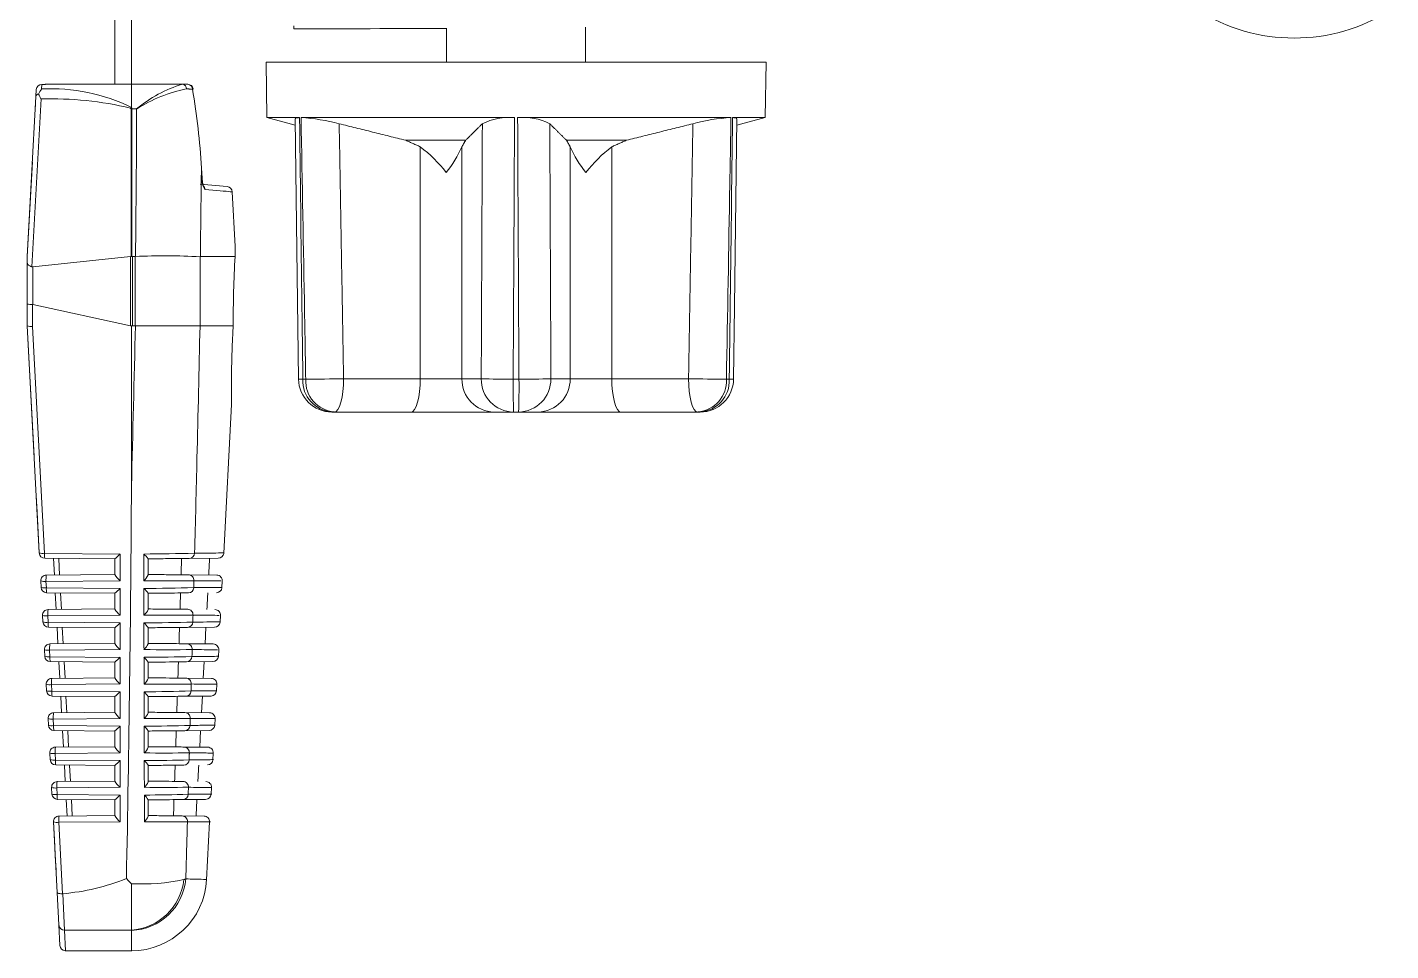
# Model space of a CAD drawing. Extents: x 8 to 113, y 2 to 87.
# Drawn here: x 79.693 to 82.146, y 31.733 to 33.395 of the extents above; entities that cross this region are included whole.
import ezdxf

# ---------------------------------------------------------------- set-up
doc = ezdxf.new("R2010")
doc.units = 0
doc.header["$MEASUREMENT"] = 0
doc.layers.add('OBJECT', color=7, linetype='CONTINUOUS')

msp = doc.modelspace()

# ---------------------------------------------------------------- linework, layer by layer
at = {"layer": 'OBJECT', "linetype": 'Continuous', "lineweight": 15}
for p, q in [((79.8505, 33.2927), (79.8505, 33.4742)), ((79.8805, 33.2927), (79.8805, 33.4742)), ((80.1726, 33.398), (80.1726, 33.3927)), ((80.4476, 33.3935), (80.4476, 33.3327)), ((80.6976, 33.3327), (80.6976, 33.3954)), ((80.1226, 33.3327), (80.1243, 33.2327)), ((80.5726, 33.3327), (80.1226, 33.3327)), ((81.0226, 33.3327), (80.5726, 33.3327)), ((81.0208, 33.2327), (81.0226, 33.3327)), ((79.7193, 33.2926), (79.7189, 33.2843)), ((79.7283, 33.2927), (79.8805, 33.2927)), ((79.8805, 33.2927), (79.9722, 33.2927)), ((79.8805, 33.2513), (79.8805, 33.2927)), ((79.693, 32.9827), (79.7087, 33.271)), ((79.7093, 33.2832), (79.7073, 33.2462)), ((79.7087, 33.271), (79.7093, 33.2832)), ((79.7178, 33.2663), (79.7014, 32.9641)), ((79.8797, 32.9826), (79.8797, 33.2482)), ((79.8813, 33.2483), (79.8813, 32.9827)), ((79.8898, 33.2483), (79.8813, 33.2483)), ((80.1243, 33.2327), (80.1753, 33.2191)), ((80.183, 33.2327), (80.1243, 33.2327)), ((80.5698, 33.2327), (80.1858, 33.2327)), ((80.9593, 33.2327), (80.5754, 33.2327)), ((81.0208, 33.2327), (80.9621, 33.2327)), ((80.9698, 33.2191), (81.0208, 33.2327)), ((80.4817, 33.1919), (80.3742, 33.1919)), ((80.4003, 32.7627), (80.4003, 33.1802)), ((80.4751, 32.7627), (80.4751, 33.1802)), ((80.7709, 33.1919), (80.6634, 33.1919)), ((80.67, 32.7627), (80.67, 33.1802)), ((80.7448, 32.7627), (80.7448, 33.1802)), ((79.7023, 33.153), (79.693, 32.9827)), ((80.0076, 33.124), (80.0067, 33.142)), ((80.0039, 33.1128), (80.0526, 33.1085)), ((80.0671, 33.0006), (80.0617, 33.0991)), ((79.693, 32.9744), (79.693, 32.9827)), ((79.693, 32.8969), (79.693, 32.9744)), ((79.879, 32.9826), (79.7028, 32.9639)), ((79.879, 32.8581), (79.879, 32.9826)), ((79.879, 32.9826), (79.8797, 32.9826)), ((79.8813, 32.9827), (79.8821, 32.9827)), ((79.8873, 32.9827), (79.8821, 32.9827)), ((79.8821, 32.9827), (79.8821, 32.8577)), ((79.8873, 32.8577), (79.8873, 32.9827)), ((79.8873, 32.9827), (79.8878, 32.9827)), ((80.0039, 32.9822), (80.0039, 32.8577)), ((80.0045, 32.9827), (80.0669, 32.9827)), ((79.7028, 32.9639), (79.7028, 32.8963)), ((79.693, 32.8577), (79.693, 32.8969)), ((79.7025, 32.8963), (79.7025, 32.8568)), ((79.7028, 32.8963), (79.7025, 32.8963)), ((79.7028, 32.8963), (79.879, 32.8581)), ((79.693, 32.8577), (79.693, 32.8577)), ((79.7146, 32.4489), (79.693, 32.8577)), ((79.693, 32.8577), (79.6984, 32.7566)), ((79.7025, 32.8568), (79.7241, 32.4482)), ((79.8805, 32.5691), (79.8805, 32.8576)), ((79.8821, 32.8577), (79.8873, 32.8577)), ((79.8877, 32.8577), (79.8873, 32.8577)), ((80.0039, 32.8577), (80.0635, 32.8577)), ((79.6984, 32.7566), (79.7054, 32.6227)), ((80.1889, 32.7617), (80.1941, 32.7617)), ((80.2622, 32.7627), (80.4003, 32.7627)), ((80.4003, 32.7627), (80.4751, 32.7627)), ((80.4751, 32.7627), (80.5099, 32.7627)), ((80.5674, 32.7617), (80.5777, 32.7617)), ((80.6353, 32.7627), (80.67, 32.7627)), ((80.67, 32.7627), (80.7448, 32.7627)), ((80.7448, 32.7627), (80.8829, 32.7627)), ((80.951, 32.7617), (80.9562, 32.7617)), ((80.0466, 32.4487), (80.0606, 32.7163)), ((80.2457, 32.7027), (80.2412, 32.7027)), ((80.3446, 32.7027), (80.2412, 32.7027)), ((80.3838, 32.7027), (80.2457, 32.7027)), ((80.3812, 32.7027), (80.3446, 32.7027)), ((80.5333, 32.7027), (80.3838, 32.7027)), ((80.5681, 32.7027), (80.5333, 32.7027)), ((80.577, 32.7027), (80.5681, 32.7027)), ((80.6118, 32.7027), (80.577, 32.7027)), ((80.7613, 32.7027), (80.6118, 32.7027)), ((80.8994, 32.7027), (80.7613, 32.7027)), ((80.8005, 32.7027), (80.7639, 32.7027)), ((80.9039, 32.7027), (80.8005, 32.7027)), ((80.9039, 32.7027), (80.8994, 32.7027)), ((79.7086, 32.5622), (79.7108, 32.5221)), ((79.7108, 32.5221), (79.7146, 32.4489)), ((79.7241, 32.4482), (79.86, 32.447)), ((79.8506, 32.4383), (79.7245, 32.4394)), ((79.7418, 32.4091), (79.7402, 32.4393)), ((79.7496, 32.4392), (79.7512, 32.4092)), ((79.8505, 32.4099), (79.8505, 32.4383)), ((79.86, 32.447), (79.86, 32.399)), ((80.0367, 32.4394), (79.9845, 32.439)), ((79.7272, 32.409), (79.8505, 32.4101)), ((79.9833, 32.4095), (80.0341, 32.409)), ((79.7179, 32.3869), (79.7173, 32.3985)), ((79.86, 32.399), (79.7267, 32.3978)), ((79.7267, 32.3978), (79.7274, 32.3862)), ((79.7274, 32.3862), (79.86, 32.385)), ((79.86, 32.385), (79.86, 32.337)), ((80.0434, 32.3867), (80.044, 32.3984)), ((79.8506, 32.3763), (79.7278, 32.3774)), ((79.745, 32.3472), (79.7434, 32.3773)), ((79.7529, 32.3772), (79.7544, 32.3473)), ((79.8505, 32.3479), (79.8505, 32.3763)), ((79.7212, 32.3249), (79.7206, 32.3365)), ((79.86, 32.337), (79.73, 32.3358)), ((79.73, 32.3358), (79.7306, 32.3242)), ((79.7305, 32.347), (79.8505, 32.3481)), ((80.0401, 32.3247), (80.0407, 32.3364)), ((79.7306, 32.3242), (79.86, 32.323)), ((79.8506, 32.3143), (79.7311, 32.3154)), ((79.7483, 32.2852), (79.7467, 32.3153)), ((79.7561, 32.3152), (79.7577, 32.2853)), ((79.8505, 32.2859), (79.8505, 32.3143)), ((79.86, 32.323), (79.86, 32.275)), ((80.0302, 32.3154), (79.9813, 32.315)), ((80.013, 32.285), (80.0146, 32.3154)), ((79.7244, 32.2628), (79.7238, 32.2746)), ((79.86, 32.275), (79.7333, 32.2739)), ((79.7333, 32.2739), (79.7339, 32.2621)), ((79.7337, 32.2851), (79.8505, 32.2861)), ((79.7339, 32.2621), (79.86, 32.261)), ((79.98, 32.2855), (80.0276, 32.2851)), ((80.0369, 32.2627), (80.0375, 32.2745)), ((79.8506, 32.2523), (79.7343, 32.2534)), ((79.7516, 32.2232), (79.75, 32.2532)), ((79.7594, 32.2531), (79.761, 32.2233)), ((79.8505, 32.2239), (79.8505, 32.2523)), ((79.86, 32.261), (79.86, 32.213)), ((80.027, 32.2534), (79.9797, 32.253)), ((80.0098, 32.2231), (80.0114, 32.2534)), ((79.86, 32.213), (79.7366, 32.2119)), ((79.737, 32.2231), (79.8505, 32.2241)), ((79.9784, 32.2235), (80.0243, 32.2231)), ((79.7277, 32.2008), (79.7271, 32.2126)), ((79.7366, 32.2119), (79.7372, 32.2001)), ((79.7372, 32.2001), (79.86, 32.199)), ((79.8506, 32.1903), (79.7376, 32.1913)), ((79.7548, 32.1613), (79.7533, 32.1912)), ((79.7627, 32.1911), (79.7643, 32.1613)), ((79.8505, 32.1619), (79.8505, 32.1903)), ((79.86, 32.199), (79.86, 32.151)), ((80.0237, 32.1913), (79.978, 32.1909)), ((80.0065, 32.1611), (80.0081, 32.1914)), ((80.0336, 32.2007), (80.0342, 32.2125)), ((79.731, 32.1388), (79.7304, 32.1506)), ((79.86, 32.151), (79.7398, 32.1499)), ((79.7398, 32.1499), (79.7405, 32.1381)), ((79.7403, 32.1611), (79.8505, 32.1621)), ((79.9767, 32.1615), (80.0211, 32.1611)), ((80.0304, 32.1387), (80.031, 32.1506)), ((79.7405, 32.1381), (79.86, 32.137)), ((79.8506, 32.1283), (79.7409, 32.1293)), ((79.7581, 32.0993), (79.7565, 32.1292)), ((79.766, 32.1291), (79.7675, 32.0994)), ((79.8505, 32.0999), (79.8505, 32.1283)), ((79.86, 32.137), (79.86, 32.089)), ((80.0205, 32.1293), (79.9764, 32.1289)), ((80.0033, 32.0991), (80.0049, 32.1294)), ((79.7435, 32.0992), (79.8505, 32.1001)), ((79.975, 32.0995), (80.0178, 32.0992)), ((79.7343, 32.0767), (79.7336, 32.0886)), ((79.86, 32.089), (79.7431, 32.0879)), ((79.7431, 32.0879), (79.7437, 32.0761)), ((79.7437, 32.0761), (79.86, 32.075)), ((79.8506, 32.0663), (79.7442, 32.0673)), ((79.7614, 32.0373), (79.7598, 32.0671)), ((79.7692, 32.0671), (79.7708, 32.0374)), ((79.8505, 32.0379), (79.8505, 32.0663)), ((79.86, 32.075), (79.86, 32.027)), ((80.0271, 32.0767), (80.0277, 32.0886)), ((79.7375, 32.0147), (79.7369, 32.0267)), ((79.86, 32.027), (79.7464, 32.026)), ((79.7464, 32.026), (79.747, 32.014)), ((79.7468, 32.0372), (79.8505, 32.0381)), ((80.0239, 32.0147), (80.0245, 32.0267)), ((79.747, 32.014), (79.86, 32.013)), ((79.8506, 32.0043), (79.7474, 32.0052)), ((79.7647, 31.9753), (79.7631, 32.0051)), ((79.7725, 32.005), (79.7741, 31.9754)), ((79.8505, 31.9759), (79.8505, 32.0043)), ((79.86, 32.013), (79.86, 31.965)), ((79.9729, 32.0049), (80.014, 32.0053)), ((79.7501, 31.9752), (79.8505, 31.9761)), ((79.9715, 31.9756), (80.0113, 31.9752)), ((79.7469, 31.8377), (79.7402, 31.9647)), ((79.7402, 31.9647), (79.7419, 31.9331)), ((79.86, 31.965), (79.7497, 31.964)), ((79.7497, 31.964), (79.7564, 31.8353)), ((80.0158, 31.8607), (80.0212, 31.9647)), ((79.7448, 31.8781), (79.7434, 31.9039)), ((79.75, 31.7791), (79.7469, 31.8377)), ((79.7568, 31.8354), (79.76, 31.7698)), ((79.75, 31.7791), (79.7519, 31.7422)), ((79.8805, 31.7698), (79.76, 31.7698)), ((79.76, 31.7698), (79.7619, 31.7327)), ((79.7619, 31.7327), (79.8809, 31.7327))]:
    msp.add_line(p, q, dxfattribs=at)
at = {"layer": 'OBJECT', "linetype": 'Continuous', "lineweight": 15, "flags": 128}
for points in [[(79.7192, 33.2926), (79.7193, 33.2926), (79.7193, 33.2926)], [(80.1751, 33.2307), (80.1764, 33.1354), (80.1812, 32.7619)], [(80.9639, 32.7619), (80.9656, 32.8927), (80.97, 33.2307)], [(80.0064, 33.1419), (80.0067, 33.142), (80.0067, 33.142)], [(80.0074, 33.1238), (80.0076, 33.1238), (80.0076, 33.1238)], [(80.0081, 33.1189), (80.0078, 33.1209), (80.0077, 33.1238)], [(80.2457, 32.7027), (80.2489, 32.7039), (80.252, 32.7073), (80.2549, 32.7128), (80.2574, 32.7203), (80.2594, 32.7294), (80.261, 32.7398), (80.2619, 32.751), (80.2622, 32.7627)], [(80.3838, 32.7027), (80.387, 32.7039), (80.3901, 32.7073), (80.393, 32.7128), (80.3955, 32.7203), (80.3976, 32.7294), (80.3991, 32.7398), (80.4, 32.751), (80.4003, 32.7627)], [(80.7613, 32.7027), (80.7581, 32.7039), (80.755, 32.7073), (80.7521, 32.7128), (80.7496, 32.7203), (80.7476, 32.7294), (80.746, 32.7398), (80.7451, 32.751), (80.7448, 32.7627)], [(80.8994, 32.7027), (80.8962, 32.7039), (80.8931, 32.7073), (80.8902, 32.7128), (80.8877, 32.7203), (80.8857, 32.7294), (80.8841, 32.7398), (80.8832, 32.751), (80.8829, 32.7627)]]:
    msp.add_lwpolyline(points, dxfattribs=at)
at = {"layer": 'OBJECT', "linetype": 'Continuous', "lineweight": 15}
for centre, radius, start, end in [((81.9726, 33.6989), 0.323, 237.4319, 302.5681), ((80.1726, 84.0527), 50.66, 270, 270.31102), ((79.7193, 33.2826), 0.01, 90.809, 176.8941), ((79.7193, 33.2826), 0.00999, 89.9506, 176.8551), ((80.0358, 33.0763), 0.2256, 106.3575, 130.327), ((79.9712, 33.2842), 0.00857, 1.3596, 82.7702), ((79.9819, 33.2827), 0.01, 9.2546, 90), ((79.9812, 33.2837), 0.00906, 2.8157, 85.6379), ((79.714, 33.2698), 0.00548, 99.8497, 166.9136), ((79.7456, 33.2609), 0.0355, 138.6073, 156.2822), ((79.7356, 32.9545), 0.3302, 63.9731, 92.8955), ((80.0308, 33.0276), 0.2618, 101.245, 122.5818), ((79.9925, 33.2732), 0.0111, 93.647, 101.4948), ((78.7633, 33.0727), 1.2451, 3.1881, 9.777), ((79.7366, 32.655), 0.6116, 76.5363, 91.7611), ((79.9703, 33.1569), 0.1302, 133.5438, 134.5094), ((79.8776, 33.2481), 0.00215, 4.0903, 50.9773), ((79.8813, 33.1325), 0.1158, 89.9998, 90.7808), ((79.8749, 33.2482), 0.00647, 0.6018, 28.6173), ((80.1679, 32.9034), 0.3298, 74.8198, 86.8977), ((80.5601, 33.1257), 0.1074, 84.8637, 116.6988), ((80.5853, 33.1277), 0.1055, 63.0029, 95.4346), ((80.9766, 32.907), 0.3262, 93.0351, 105.2474), ((80.2555, 32.9878), 0.2407, 37.3599, 53.0219), ((80.2777, 33.2689), 0.2165, 321.4139, 335.7873), ((80.862, 33.2656), 0.2102, 203.9961, 218.8028), ((80.8921, 32.9853), 0.2442, 127.0915, 142.5267), ((80.0412, 33.1218), 0.0339, 176.5671, 212.9253), ((80.0412, 33.1207), 0.0332, 183.1976, 200.1598), ((80.0027, 33.1029), 0.01, 2.5491, 44.0319), ((80.0517, 33.0986), 0.01, 3.1059, 85), ((79.9408, 31.8219), 1.1621, 86.8871, 92.6125), ((82.2992, 32.8576), 2.2357, 176.797, 179.997), ((80.0664, 32.9826), 0.000571, 355.0435, 15.2855), ((79.7025, 32.9667), 0.00279, 246.3314, 275.7488), ((79.7002, 32.9348), 0.0385, 259.2371, 273.3874), ((79.6998, 32.877), 0.0204, 250.7925, 277.7656), ((79.9449, 46.1574), 13.2998, 269.75368, 270.25417), ((80.2412, 32.7627), 0.06, 180.7436, 270), ((80.1866, 32.8048), 0.0432, 262.8871, 273.1194), ((80.2452, 32.759), 0.0564, 177.2573, 265.9022), ((80.2501, 32.7587), 0.0561, 176.9173, 265.4685), ((80.0995, 41.1323), 8.3712, 270.6473, 271.11369), ((80.5342, 32.7618), 0.0591, 179.1493, 269.1232), ((80.569, 32.7618), 0.0591, 179.1493, 269.1232), ((80.5634, 34.1254), 1.3638, 267.7485, 270.1653), ((81.8107, 32.7471), 1.2434, 179.3287, 182.0458), ((80.5761, 32.7618), 0.0591, 270.8768, 0.8507), ((79.3345, 32.7471), 1.2434, 357.9542, 0.6713), ((80.5817, 34.1254), 1.3638, 269.8347, 272.2515), ((80.6109, 32.7618), 0.0591, 270.8768, 0.8507), ((81.0456, 41.1323), 8.3712, 268.88631, 269.3527), ((80.895, 32.7587), 0.0561, 274.5315, 3.0827), ((80.9039, 32.7627), 0.06, 270, 359.2564), ((80.8999, 32.759), 0.0564, 274.0978, 2.7427), ((80.9585, 32.8048), 0.0432, 266.8834, 277.109), ((27.805, 32.8859), 52.0765, 358.87414, 359.65145), ((79.7208, 32.4684), 0.0204, 252.3835, 279.2788), ((79.7246, 32.4494), 0.01, 183.0226, 269.5), ((79.765, 32.4459), 0.041, 176.6853, 189), ((79.7903, 32.5133), 0.0961, 308.7847, 316.446), ((79.8887, 36.2042), 3.7572, 270.2127, 271.6088), ((79.8673, 32.4066), 0.0537, 36.3763, 48.841), ((79.9843, 32.4489), 0.00987, 271.1354, 357.7395), ((80.0366, 32.4494), 0.01, 270.5, 353.0416), ((79.8936, 32.4376), 0.0512, 212.6511, 228.9462), ((79.8832, 32.4217), 0.03, 310.7619, 335.7681), ((79.983, 32.3996), 0.0099, 356.3727, 88.7893), ((79.7273, 32.399), 0.01, 90.5, 183.0226), ((79.7235, 32.4179), 0.0204, 252.3835, 279.2788), ((79.7241, 32.4063), 0.0204, 252.3835, 279.2788), ((79.7279, 32.3874), 0.01, 183.0226, 269.5), ((79.7812, 32.4013), 0.0545, 171.8664, 183.6806), ((79.7683, 32.3838), 0.041, 176.6853, 189), ((79.7903, 32.4513), 0.0961, 308.7847, 316.446), ((79.9477, 36.3801), 3.9814, 269.3527, 270.6503), ((79.8892, 36.027), 3.642, 270.2133, 271.6264), ((79.8707, 32.3482), 0.0488, 35.3425, 48.9209), ((79.9827, 32.3868), 0.00987, 271.1155, 357.7169), ((80.0334, 32.3874), 0.01, 270.5, 353.5539), ((80.034, 32.399), 0.01, 353.4435, 89.5), ((79.7305, 32.337), 0.01, 90.5, 183.0226), ((79.7267, 32.356), 0.0204, 252.3835, 279.2788), ((79.7844, 32.3393), 0.0545, 171.8664, 183.6806), ((79.8936, 32.3756), 0.0512, 212.6511, 228.9462), ((79.8834, 32.3593), 0.0297, 311.138, 336.17), ((79.9464, 36.2302), 3.8935, 269.3604, 270.6616), ((79.9814, 32.3376), 0.0099, 356.3921, 88.8118), ((80.0307, 32.337), 0.01, 353.9559, 89.5), ((79.7273, 32.3443), 0.0204, 252.3835, 279.2788), ((79.7312, 32.3254), 0.01, 183.0226, 269.5), ((79.7716, 32.3218), 0.041, 176.6853, 189), ((79.7903, 32.3893), 0.0961, 308.7847, 316.446), ((79.8898, 35.8489), 3.5259, 270.2137, 271.645), ((79.8735, 32.2892), 0.0448, 34.3194, 48.971), ((79.9811, 32.3248), 0.00988, 271.0959, 357.6945), ((80.0301, 32.3254), 0.01, 270.5, 354.0669), ((79.7338, 32.2751), 0.01, 90.5, 183.0226), ((79.73, 32.294), 0.0204, 252.3835, 279.2788), ((79.7306, 32.2823), 0.0204, 252.3835, 279.2788), ((79.7344, 32.2634), 0.01, 183.0226, 269.5), ((79.7877, 32.2774), 0.0545, 171.8664, 183.6806), ((79.7748, 32.2598), 0.041, 176.6853, 189), ((79.8936, 32.3136), 0.0512, 212.6511, 228.9462), ((79.884, 32.2966), 0.0288, 311.311, 336.7902), ((79.945, 36.0792), 3.8045, 269.3683, 270.6733), ((79.8904, 35.67), 3.409, 270.2141, 271.6645), ((79.9795, 32.2628), 0.00988, 271.0765, 357.6725), ((79.9798, 32.2756), 0.00991, 356.4113, 88.834), ((80.0269, 32.2634), 0.01, 270.5, 354.5807), ((80.0275, 32.2751), 0.01, 354.469, 89.5), ((79.7903, 32.3273), 0.0961, 308.7847, 316.446), ((79.8759, 32.2298), 0.0414, 33.3071, 48.9908), ((79.7371, 32.2131), 0.01, 90.5, 183.0226), ((79.791, 32.2154), 0.0545, 171.8664, 183.6806), ((79.8936, 32.2516), 0.0512, 212.6511, 228.9462), ((79.8846, 32.2339), 0.0281, 311.5014, 337.4087), ((79.9436, 35.9271), 3.7144, 269.3767, 270.6855), ((79.9782, 32.2136), 0.00991, 356.4302, 88.8558), ((80.0242, 32.2131), 0.01, 354.9828, 89.5), ((79.7333, 32.232), 0.0204, 252.3835, 279.2788), ((79.7339, 32.2202), 0.0204, 252.3835, 279.2788), ((79.7377, 32.2013), 0.01, 183.0226, 269.5), ((79.7781, 32.1977), 0.041, 176.6853, 189), ((79.7903, 32.2653), 0.0961, 308.7847, 316.446), ((79.8909, 35.4904), 3.2914, 270.2142, 271.685), ((79.878, 32.1699), 0.0385, 32.3056, 48.9796), ((79.9779, 32.2008), 0.00988, 271.0575, 357.6507), ((80.0236, 32.2013), 0.01, 270.5, 355.0953), ((79.7404, 32.1511), 0.01, 90.5, 183.0226), ((79.7365, 32.1701), 0.0204, 252.3835, 279.2788), ((79.7943, 32.1534), 0.0545, 171.8664, 183.6806), ((79.8936, 32.1896), 0.0512, 212.6511, 228.9462), ((79.8852, 32.1713), 0.0273, 311.7096, 338.0257), ((79.9422, 35.7741), 3.6233, 269.3854, 270.6982), ((79.9765, 32.1516), 0.00991, 356.4488, 88.8773), ((80.021, 32.1511), 0.01, 355.4975, 89.5), ((79.7372, 32.1582), 0.0204, 252.3835, 279.2788), ((79.741, 32.1393), 0.01, 183.0226, 269.5), ((79.7814, 32.1357), 0.041, 176.6853, 189), ((79.7903, 32.2033), 0.0961, 308.7847, 316.446), ((79.8916, 35.3102), 3.1732, 270.2142, 271.7066), ((79.8797, 32.1098), 0.0361, 31.3147, 48.9369), ((79.9762, 32.1388), 0.00989, 271.0387, 357.6293), ((80.0204, 32.1393), 0.01, 270.5, 355.6107), ((79.7436, 32.0892), 0.01, 90.5, 183.0226), ((79.7975, 32.0914), 0.0545, 171.8664, 183.6806), ((79.8936, 32.1276), 0.0512, 212.6511, 228.9462), ((79.8858, 32.1087), 0.0266, 311.9361, 338.6414), ((79.9748, 32.0896), 0.00991, 356.4672, 88.8985), ((80.0177, 32.0892), 0.01, 356.013, 89.5), ((79.7398, 32.1081), 0.0204, 252.3835, 279.2788), ((79.7404, 32.0962), 0.0204, 252.3835, 279.2788), ((79.7443, 32.0773), 0.01, 183.0226, 269.5), ((79.7847, 32.0737), 0.041, 176.6853, 189), ((79.7903, 32.1413), 0.0961, 308.7847, 316.446), ((79.9409, 35.62), 3.5313, 269.3946, 270.7115), ((79.8922, 35.1295), 3.0545, 270.214, 271.7295), ((79.8813, 32.0495), 0.0339, 30.3345, 48.8621), ((79.9745, 32.0768), 0.00989, 271.0203, 357.6082), ((80.0171, 32.0773), 0.01, 270.5, 356.1269), ((79.7469, 32.0272), 0.01, 90.5, 183.0226), ((79.7431, 32.0461), 0.0204, 252.3835, 279.2788), ((79.8008, 32.0295), 0.0545, 171.8664, 183.6806), ((79.8936, 32.0656), 0.0512, 212.6511, 228.9462), ((79.8863, 32.0461), 0.0259, 312.1814, 339.2559), ((79.9395, 35.465), 3.4382, 269.4042, 270.7253), ((79.9731, 32.0276), 0.00992, 356.4854, 88.9194), ((80.0145, 32.0272), 0.01, 356.5294, 89.5), ((79.7437, 32.0342), 0.0204, 252.3835, 279.2788), ((79.7475, 32.0152), 0.01, 183.0226, 269.5), ((79.7879, 32.0117), 0.041, 176.6853, 189), ((79.7903, 32.0793), 0.0961, 308.7847, 316.446), ((79.8928, 34.9484), 2.9354, 270.2135, 271.7536), ((79.8826, 31.989), 0.032, 29.3648, 48.7546), ((79.9727, 32.0148), 0.00989, 271.0021, 357.5873), ((80.0139, 32.0153), 0.01, 270.5, 356.6441), ((79.7502, 31.9652), 0.01, 90.5, 183.0226), ((79.8041, 31.9675), 0.0545, 171.8664, 183.6806), ((79.8936, 32.0036), 0.0512, 212.6511, 228.9462), ((79.8867, 31.9836), 0.0254, 312.5076, 339.8077), ((79.9713, 31.9656), 0.00992, 356.5032, 88.9399), ((80.0112, 31.9652), 0.01, 356.9496, 89.5), ((79.7464, 31.9841), 0.0204, 252.3835, 279.2788), ((79.9381, 35.309), 3.3442, 269.4143, 270.7398), ((79.7214, 32.2385), 0.4047, 275.0181, 291.76), ((79.8769, 31.8711), 0.1018, 272.0697, 354.926), ((79.8805, 31.8682), 0.1355, 270, 357), ((79.8997, 32.2239), 0.3709, 267.0415, 281.708), ((79.8733, 31.8718), 0.1022, 274.0601, 353.7879), ((79.7599, 31.7797), 0.00991, 183.4707, 270.555), ((79.7619, 31.7427), 0.01, 183.0226, 265.0653)]:
    msp.add_arc(centre, radius, start, end, dxfattribs=at)
for centre, major_axis, ratio, start_param, end_param in [((77.818, 33.3405), (0, 7.8848), 0.262774, 4.666998, 4.700689), ((79.8821, 31.8797), (-0.0064, 0.9787), 0.122438, 6.24272, 6.255809), ((77.818, 36.8761), (0, 19.0675), 0.111038, 4.484542, 4.500054), ((79.8821, 31.8804), (0, 0.9773), 0.122785, 0, 0.013091)]:
    msp.add_ellipse(centre, major_axis=major_axis, ratio=ratio, start_param=start_param, end_param=end_param, dxfattribs=at)
for points, degree in [([(79.7283, 33.2927), (79.7193, 33.2926)], 1), ([(79.9722, 33.2927), (79.9819, 33.2927)], 1), ([(79.9903, 33.2841), (79.9797, 33.2844)], 1), ([(80.3742, 33.1919), (80.2543, 33.2217)], 1), ([(80.2543, 33.2217), (80.2622, 32.7627)], 1), ([(80.5119, 33.2217), (80.4817, 33.1919)], 1), ([(80.5099, 32.7627), (80.5119, 33.2217)], 1), ([(80.6634, 33.1919), (80.6332, 33.2217)], 1), ([(80.6332, 33.2217), (80.6353, 32.7627)], 1), ([(80.8908, 33.2217), (80.7709, 33.1919)], 1), ([(80.8829, 32.7627), (80.8908, 33.2217)], 1), ([(80.4003, 33.1802), (80.3742, 33.1919)], 1), ([(80.4817, 33.1919), (80.4751, 33.1802)], 1), ([(80.67, 33.1802), (80.6634, 33.1919)], 1), ([(80.7709, 33.1919), (80.7448, 33.1802)], 1), ([(80.0064, 33.1419), (80.0045, 32.9827)], 1), ([(80.0074, 33.1238), (80.0064, 33.1419)], 1), ([(80.0617, 33.0991), (80.0617, 33.0991)], 1), ([(80.0671, 33.0005), (80.0671, 33.0006)], 1), ([(79.8813, 32.9827), (79.8797, 32.9826)], 1), ([(80.0045, 32.9827), (80.0039, 32.9822)], 1), ([(80.0039, 32.8577), (80.0039, 32.8577)], 1), ([(79.9105, 32.4384), (79.9105, 32.4094)], 1), ([(79.9707, 32.4389), (79.9698, 32.4096)], 1), ([(80.0195, 32.4091), (80.0211, 32.4393)], 1), ([(79.9929, 32.3989), (79.9926, 32.3865)], 1), ([(79.9105, 32.3765), (79.9105, 32.3473)], 1), ([(79.9688, 32.3769), (79.9679, 32.3476)], 1), ([(80.0163, 32.3472), (80.0179, 32.3773)], 1), ([(79.9913, 32.337), (79.991, 32.3244)], 1), ([(79.9105, 32.3145), (79.9105, 32.2852)], 1), ([(79.9669, 32.3148), (79.966, 32.2856)], 1), ([(79.9897, 32.275), (79.9894, 32.2624)], 1), ([(79.9105, 32.2525), (79.9105, 32.2232)], 1), ([(79.965, 32.2528), (79.9641, 32.2236)], 1), ([(79.9881, 32.213), (79.9877, 32.2004)], 1), ([(79.9105, 32.1905), (79.9105, 32.1611)], 1), ([(79.963, 32.1908), (79.9621, 32.1616)], 1), ([(79.9864, 32.151), (79.9861, 32.1384)], 1), ([(79.9105, 32.1286), (79.9105, 32.099)], 1), ([(79.9611, 32.1288), (79.9601, 32.0997)], 1), ([(79.9105, 32.0666), (79.9105, 32.037)], 1), ([(79.9591, 32.0668), (79.9582, 32.0377)], 1), ([(79.9847, 32.089), (79.9844, 32.0764)], 1), ([(80, 32.0373), (80.0016, 32.0671)], 1), ([(79.983, 32.027), (79.9826, 32.0144)], 1), ([(79.9105, 32.0046), (79.9105, 31.9749)], 1), ([(79.9571, 32.0048), (79.9562, 31.9757)], 1), ([(79.9968, 31.9753), (79.9983, 32.0051)], 1), ([(79.9812, 31.965), (79.9783, 31.8621)], 1), ([(79.8805, 31.8535), (79.8714, 31.8626)], 1), ([(79.8805, 31.7698), (79.8805, 31.7726), (79.8805, 31.7783), (79.8805, 31.7975), (79.8805, 31.8226), (79.8805, 31.8432), (79.8805, 31.8535)], 3), ([(79.9749, 31.8607), (79.9783, 31.8621)], 1), ([(79.7564, 31.8353), (79.7568, 31.8354)], 1), ([(79.8805, 31.7693), (79.8805, 31.7698)], 1), ([(79.8805, 31.7327), (79.8805, 31.7343), (79.8805, 31.7373), (79.8805, 31.7587), (79.8805, 31.7693)], 3)]:
    msp.add_open_spline(points, degree=degree, dxfattribs=at)
for points, knots in [([(79.7178, 33.2663), (79.7177, 33.2663), (79.7161, 33.2694), (79.7146, 33.2723), (79.7131, 33.2751)], [0, 0, 0, 0, 0.019973, 1, 1, 1, 1]), ([(80.1759, 33.2307), (80.1759, 33.2313), (80.1757, 33.2325), (80.1804, 33.2326), (80.183, 33.2327)], [0, 0, 0, 0, 0.439964, 1, 1, 1, 1]), ([(80.183, 33.2327), (80.1835, 33.1927), (80.1854, 33.0357), (80.1874, 32.8787), (80.1889, 32.7617)], [0, 0, 0, 0, 0.254709, 1, 1, 1, 1]), ([(80.1941, 32.7617), (80.1934, 32.8017), (80.1906, 32.9587), (80.1878, 33.1157), (80.1858, 33.2327)], [0, 0, 0, 0, 0.254709, 1, 1, 1, 1]), ([(80.5698, 33.2327), (80.5696, 33.1927), (80.5688, 33.0357), (80.568, 32.8787), (80.5674, 32.7617)], [0, 0, 0, 0, 0.254709, 1, 1, 1, 1]), ([(80.5777, 32.7617), (80.5775, 32.8017), (80.5767, 32.9587), (80.5759, 33.1157), (80.5754, 33.2327)], [0, 0, 0, 0, 0.254709, 1, 1, 1, 1]), ([(80.9593, 33.2327), (80.9586, 33.1927), (80.9559, 33.0357), (80.9531, 32.8787), (80.951, 32.7617)], [0, 0, 0, 0, 0.254709, 1, 1, 1, 1]), ([(80.9562, 32.7617), (80.9567, 32.8017), (80.9587, 32.9587), (80.9607, 33.1157), (80.9621, 33.2327)], [0, 0, 0, 0, 0.254709, 1, 1, 1, 1]), ([(80.9621, 33.2327), (80.9651, 33.2326), (80.9697, 33.2325), (80.9693, 33.2312), (80.9692, 33.2307)], [0, 0, 0, 0, 0.63523, 1, 1, 1, 1]), ([(80.0617, 33.0991), (80.0616, 33.0991), (80.061, 33.0991), (80.0555, 33.0996), (80.0319, 33.1017), (80.0128, 33.1033)], [0, 0, 0, 0, 0.045653, 0.228294, 1, 1, 1, 1]), ([(80.0669, 32.9827), (80.067, 32.9894), (80.067, 32.9979), (80.0671, 33.0001), (80.0671, 33.0005)], [0, 0, 0, 0, 0.791837, 1, 1, 1, 1]), ([(79.693, 32.9744), (79.6931, 32.9729), (79.6931, 32.9704), (79.6943, 32.9678), (79.6964, 32.9663), (79.6989, 32.9651), (79.7007, 32.9644), (79.7014, 32.9641)], [0, 0, 0, 0, 0.281503, 0.477149, 0.672463, 0.878462, 1, 1, 1, 1]), ([(80.0039, 32.8577), (80.0021, 32.7784), (79.999, 32.642), (79.9956, 32.5056), (79.9942, 32.4485)], [0, 0, 0, 0, 0.581449, 1, 1, 1, 1]), ([(80.0605, 32.7163), (80.0605, 32.7158), (80.0605, 32.7137), (80.0604, 32.7268), (80.0603, 32.7542), (80.0609, 32.7944), (80.0621, 32.8311), (80.0632, 32.8524), (80.0635, 32.8577)], [0, 0, 0, 0, 0.069411, 0.284852, 0.500141, 0.714748, 0.928344, 1, 1, 1, 1]), ([(79.9028, 32.3989), (79.9027, 32.4055), (79.9027, 32.4216), (79.9027, 32.4376), (79.9026, 32.447)], [0, 0, 0, 0, 0.412557, 1, 1, 1, 1]), ([(79.9845, 32.439), (79.9806, 32.439), (79.9729, 32.4389), (79.9467, 32.4387), (79.9229, 32.4385), (79.9105, 32.4383)], [0, 0, 0, 0, 0.324207, 0.64849, 1, 1, 1, 1]), ([(79.9942, 32.4485), (79.9956, 32.4485), (80.0027, 32.4485), (80.0286, 32.4488), (80.0501, 32.449), (80.0445, 32.4489), (80.0436, 32.4489)], [0, 0, 0, 0, 0.041331, 0.206679, 0.869686, 1, 1, 1, 1]), ([(79.9105, 32.4101), (79.9218, 32.41), (79.9443, 32.4098), (79.9709, 32.4096), (79.979, 32.4095), (79.9833, 32.4095)], [0, 0, 0, 0, 0.324373, 0.64869, 1, 1, 1, 1]), ([(79.9029, 32.3369), (79.9029, 32.3435), (79.9029, 32.3596), (79.9028, 32.3756), (79.9028, 32.385)], [0, 0, 0, 0, 0.412528, 1, 1, 1, 1]), ([(79.9926, 32.3865), (79.994, 32.3865), (80.001, 32.3865), (80.0265, 32.3868), (80.0471, 32.3869), (80.0416, 32.3869), (80.0407, 32.3869)], [0, 0, 0, 0, 0.042041, 0.210232, 0.884641, 1, 1, 1, 1]), ([(80.0413, 32.3985), (80.0407, 32.3985), (80.0393, 32.3985), (80.0096, 32.3988), (79.9929, 32.3989)], [0, 0, 0, 0, 0.440803, 1, 1, 1, 1]), ([(79.9829, 32.377), (79.9791, 32.3769), (79.9714, 32.3769), (79.9456, 32.3767), (79.9224, 32.3765), (79.9105, 32.3763)], [0, 0, 0, 0, 0.328087, 0.656253, 1, 1, 1, 1]), ([(79.9105, 32.3481), (79.9217, 32.348), (79.9441, 32.3478), (79.9699, 32.3476), (79.9777, 32.3475), (79.9817, 32.3475)], [0, 0, 0, 0, 0.328437, 0.656814, 1, 1, 1, 1]), ([(80.0384, 32.3365), (80.0377, 32.3366), (80.036, 32.3366), (80.0072, 32.3368), (79.9913, 32.337)], [0, 0, 0, 0, 0.448482, 1, 1, 1, 1]), ([(79.9031, 32.2749), (79.903, 32.2815), (79.903, 32.2976), (79.903, 32.3136), (79.9029, 32.323)], [0, 0, 0, 0, 0.412497, 1, 1, 1, 1]), ([(79.9813, 32.315), (79.9775, 32.3149), (79.9699, 32.3149), (79.9445, 32.3146), (79.9219, 32.3144), (79.9105, 32.3143)], [0, 0, 0, 0, 0.332167, 0.664414, 1, 1, 1, 1]), ([(79.991, 32.3244), (79.9924, 32.3245), (79.9993, 32.3245), (80.0242, 32.3247), (80.044, 32.3249), (80.0386, 32.3249), (80.0379, 32.3248)], [0, 0, 0, 0, 0.042776, 0.213907, 0.900112, 1, 1, 1, 1]), ([(79.9105, 32.2861), (79.9216, 32.286), (79.9438, 32.2858), (79.9688, 32.2856), (79.9763, 32.2855), (79.98, 32.2855)], [0, 0, 0, 0, 0.332714, 0.665366, 1, 1, 1, 1]), ([(79.9894, 32.2624), (79.9907, 32.2624), (79.9975, 32.2625), (80.022, 32.2627), (80.041, 32.2629), (80.0356, 32.2628), (80.035, 32.2628)], [0, 0, 0, 0, 0.043537, 0.217711, 0.916125, 1, 1, 1, 1]), ([(80.0356, 32.2746), (80.0346, 32.2746), (80.0327, 32.2746), (80.0048, 32.2748), (79.9897, 32.275)], [0, 0, 0, 0, 0.456429, 1, 1, 1, 1]), ([(79.9032, 32.2129), (79.9032, 32.2195), (79.9032, 32.2356), (79.9031, 32.2516), (79.9031, 32.261)], [0, 0, 0, 0, 0.412464, 1, 1, 1, 1]), ([(79.9797, 32.253), (79.9759, 32.2529), (79.9684, 32.2529), (79.9435, 32.2526), (79.9214, 32.2524), (79.9105, 32.2523)], [0, 0, 0, 0, 0.336461, 0.673003, 1, 1, 1, 1]), ([(79.9105, 32.2241), (79.9215, 32.224), (79.9436, 32.2238), (79.9677, 32.2236), (79.9749, 32.2235), (79.9784, 32.2235)], [0, 0, 0, 0, 0.337221, 0.67438, 1, 1, 1, 1]), ([(80.0327, 32.2126), (80.0316, 32.2126), (80.0293, 32.2126), (80.0025, 32.2129), (79.9881, 32.213)], [0, 0, 0, 0, 0.464658, 1, 1, 1, 1]), ([(79.9034, 32.1509), (79.9034, 32.1575), (79.9033, 32.1736), (79.9033, 32.1896), (79.9033, 32.199)], [0, 0, 0, 0, 0.41243, 1, 1, 1, 1]), ([(79.978, 32.1909), (79.9743, 32.1909), (79.9669, 32.1908), (79.9423, 32.1906), (79.9209, 32.1904), (79.9105, 32.1903)], [0, 0, 0, 0, 0.340986, 0.682054, 1, 1, 1, 1]), ([(79.9877, 32.2004), (79.9891, 32.2004), (79.9957, 32.2005), (80.0197, 32.2007), (80.038, 32.2009), (80.0326, 32.2008), (80.0322, 32.2008)], [0, 0, 0, 0, 0.044325, 0.221651, 0.93271, 1, 1, 1, 1]), ([(79.9105, 32.1621), (79.9215, 32.162), (79.9433, 32.1618), (79.9666, 32.1616), (79.9734, 32.1615), (79.9767, 32.1615)], [0, 0, 0, 0, 0.341978, 0.683892, 1, 1, 1, 1]), ([(80.0298, 32.1506), (80.0286, 32.1506), (80.026, 32.1507), (80.0001, 32.1509), (79.9864, 32.151)], [0, 0, 0, 0, 0.473185, 1, 1, 1, 1]), ([(79.9035, 32.0889), (79.9035, 32.0955), (79.9035, 32.1116), (79.9034, 32.1276), (79.9034, 32.137)], [0, 0, 0, 0, 0.412394, 1, 1, 1, 1]), ([(79.9764, 32.1289), (79.9727, 32.1289), (79.9653, 32.1288), (79.9412, 32.1286), (79.9204, 32.1284), (79.9105, 32.1283)], [0, 0, 0, 0, 0.345761, 0.691605, 1, 1, 1, 1]), ([(79.9861, 32.1384), (79.9874, 32.1384), (79.9939, 32.1385), (80.0174, 32.1387), (80.0349, 32.1388), (80.0296, 32.1388), (80.0293, 32.1388)], [0, 0, 0, 0, 0.045141, 0.225735, 0.949898, 1, 1, 1, 1]), ([(79.9105, 32.1001), (79.9214, 32.1), (79.943, 32.0998), (79.9654, 32.0996), (79.9719, 32.0996), (79.975, 32.0995)], [0, 0, 0, 0, 0.347005, 0.693943, 1, 1, 1, 1]), ([(79.9037, 32.0269), (79.9037, 32.0335), (79.9036, 32.0496), (79.9036, 32.0656), (79.9036, 32.075)], [0, 0, 0, 0, 0.412356, 1, 1, 1, 1]), ([(79.9746, 32.0669), (79.971, 32.0669), (79.9637, 32.0668), (79.9401, 32.0666), (79.9198, 32.0664), (79.9105, 32.0663)], [0, 0, 0, 0, 0.350806, 0.701696, 1, 1, 1, 1]), ([(79.9844, 32.0764), (79.9856, 32.0764), (79.9921, 32.0765), (80.0151, 32.0767), (80.0319, 32.0768), (80.0267, 32.0768), (80.0264, 32.0767)], [0, 0, 0, 0, 0.045988, 0.229969, 0.967723, 1, 1, 1, 1]), ([(80.027, 32.0886), (80.0256, 32.0887), (80.0227, 32.0887), (79.9977, 32.0889), (79.9847, 32.089)], [0, 0, 0, 0, 0.482025, 1, 1, 1, 1]), ([(79.9105, 32.0381), (79.9212, 32.038), (79.9427, 32.0378), (79.9642, 32.0376), (79.9704, 32.0376), (79.9733, 32.0375)], [0, 0, 0, 0, 0.352325, 0.704581, 1, 1, 1, 1]), ([(80.0241, 32.0267), (80.0226, 32.0267), (80.0194, 32.0267), (79.9953, 32.0269), (79.983, 32.027)], [0, 0, 0, 0, 0.491198, 1, 1, 1, 1]), ([(79.9039, 31.9649), (79.9039, 31.9715), (79.9038, 31.9876), (79.9038, 32.0036), (79.9037, 32.013)], [0, 0, 0, 0, 0.412316, 1, 1, 1, 1]), ([(79.9729, 32.0049), (79.9693, 32.0049), (79.9621, 32.0048), (79.9389, 32.0046), (79.9193, 32.0044), (79.9105, 32.0043)], [0, 0, 0, 0, 0.356145, 0.712376, 1, 1, 1, 1]), ([(79.9826, 32.0144), (79.9839, 32.0144), (79.9902, 32.0144), (80.0128, 32.0146), (80.0288, 32.0148), (80.0237, 32.0147), (80.0236, 32.0147)], [0, 0, 0, 0, 0.046867, 0.234364, 0.98622, 1, 1, 1, 1]), ([(79.9105, 31.9761), (79.9211, 31.976), (79.9423, 31.9758), (79.963, 31.9756), (79.9689, 31.9756), (79.9715, 31.9756)], [0, 0, 0, 0, 0.357964, 0.715857, 1, 1, 1, 1]), ([(80.0212, 31.9647), (80.0212, 31.9647), (80.0263, 31.9647), (80.0132, 31.9648), (79.9919, 31.9649), (79.9812, 31.965)], [0, 0, 0, 0, 0.001446, 0.500723, 1, 1, 1, 1]), ([(79.7419, 31.9331), (79.7421, 31.9293), (79.7425, 31.9217), (79.7429, 31.9124), (79.7433, 31.9062), (79.7434, 31.9046), (79.7434, 31.9039)], [0, 0, 0, 0, 0.261879, 0.524407, 0.77642, 1, 1, 1, 1]), ([(79.9783, 31.8621), (79.9891, 31.8618), (80.011, 31.8612), (80.0142, 31.8611), (80.0158, 31.8611)], [0, 0, 0, 0, 0.496376, 1, 1, 1, 1]), ([(79.7564, 31.8353), (79.7553, 31.8353), (79.7531, 31.8353), (79.7502, 31.8357), (79.7481, 31.8363), (79.7471, 31.837), (79.7469, 31.8375), (79.7469, 31.8377), (79.7469, 31.8377)], [0, 0, 0, 0, 0.219281, 0.438507, 0.659241, 0.882986, 0.98583, 1, 1, 1, 1])]:
    msp.add_open_spline(points, degree=3, knots=knots, dxfattribs=at)

doc.saveas('drawing.dxf')
